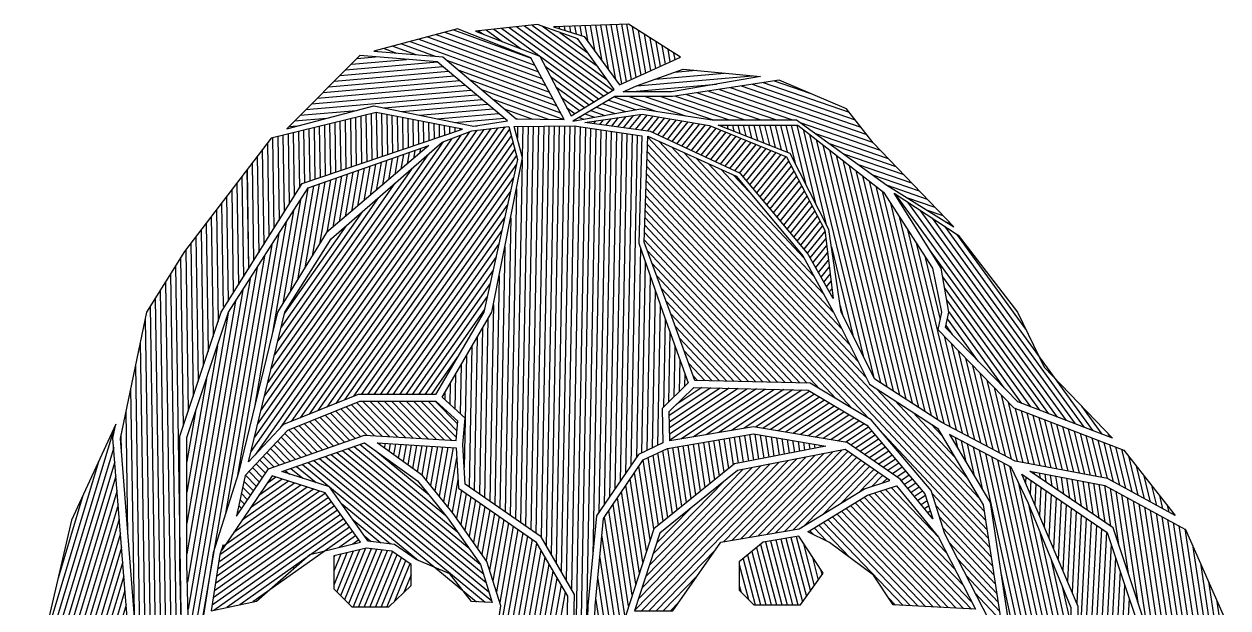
# Model space of a CAD drawing. Header units: inches. Extents: x 2353 to 7560, y 2047 to 3875.
# Drawn here: x 5144 to 5669, y 2486 to 2741 of the extents above; entities that cross this region are included whole.
import ezdxf

# ---------------------------------------------------------------- set-up
doc = ezdxf.new("R2010")
doc.units = ezdxf.units.IN
doc.header["$MEASUREMENT"] = 0
for name, color, linetype in [('Layer1', 2, 'Continuous'), ('Layer2', 3, 'Continuous'), ('Layer3', 4, 'Continuous'), ('Layer4', 5, 'Continuous')]:
    doc.layers.add(name, color=color, linetype=linetype)

msp = doc.modelspace()

# ---------------------------------------------------------------- hatches: boundary and pattern name
at = {"layer": 'Layer1'}
h = msp.add_hatch(dxfattribs=at)
h.set_pattern_fill('ANSI31', color=256, scale=18, angle=235)
h.paths.add_polyline_path([(5407.39, 2740.86), (5374.67, 2739.73), (5388.02, 2735.39), (5403.42, 2714.36), (5430.06, 2726.41)])
at = {"layer": 'Layer2'}
h = msp.add_hatch(dxfattribs=at)
h.set_pattern_fill('ANSI31', color=256, scale=18, angle=99)
h.paths.add_polyline_path([(5385.32, 2734.44), (5367.72, 2740.7), (5340.61, 2737.81), (5368.69, 2726.85), (5382.3, 2700.84), (5401.1, 2712.4)])
h = msp.add_hatch(dxfattribs=at)
h.set_pattern_fill('ANSI31', color=256, scale=18, angle=140)
h.paths.add_polyline_path([(5464.97, 2717.99), (5431.19, 2721.26), (5410.87, 2713.88), (5405.1, 2711.37), (5426.18, 2711.37)])
at = {"layer": 'Layer3'}
h = msp.add_hatch(dxfattribs=at)
h.set_pattern_fill('ANSI31', color=256, scale=18, angle=115)
h.paths.add_polyline_path([(5364.83, 2726.13), (5332.77, 2738.77), (5296.26, 2729.02), (5326.39, 2726.61), (5358.32, 2699.51), (5379.29, 2699.27)])
h = msp.add_hatch(dxfattribs=at)
h.set_pattern_fill('ANSI31', color=256, scale=18, angle=116)
h.paths.add_polyline_path([(5426.56, 2709.28), (5401.35, 2709.28), (5383.13, 2698.57), (5412.59, 2703.85), (5443.85, 2699.05), (5480.63, 2699.05), (5520.07, 2670.63), (5549.34, 2652.37), (5514.1, 2689.09), (5502.56, 2703.89), (5473.12, 2716.39)])
at = {"layer": 'Layer4'}
h = msp.add_hatch(dxfattribs=at)
h.set_pattern_fill('ANSI31', color=256, scale=18, angle=140)
h.paths.add_polyline_path([(5323.97, 2724.39), (5290.21, 2727.09), (5258.33, 2695.23), (5296.21, 2705.22), (5339.73, 2696.29), (5354.55, 2698.64)])
h = msp.add_hatch(dxfattribs=at)
h.set_pattern_fill('ANSI31', color=256, scale=18, angle=6)
h.paths.add_polyline_path([(5442.73, 2696.62), (5413.36, 2701.56), (5388.36, 2697.97), (5416.91, 2694.05), (5456.21, 2675.73), (5485.51, 2640.9), (5496.73, 2621.18), (5492.97, 2650.93), (5476.32, 2683.03)])

# ---------------------------------------------------------------- linework, layer by layer
at = {"layer": 'Layer1'}
for p, q in [((5288.29, 2700.07), (5288.62, 2679.29)), ((5290.56, 2700.62), (5290.88, 2680.06)), ((5292.82, 2701.17), (5293.14, 2680.82)), ((5295.09, 2701.72), (5295.4, 2681.59)), ((5297.35, 2702.25), (5297.66, 2682.36)), ((5299.63, 2701.81), (5299.92, 2683.12)), ((5301.91, 2701.38), (5302.18, 2683.89)), ((5304.19, 2700.94), (5304.44, 2684.66)), ((5306.47, 2700.5), (5306.7, 2685.43)), ((5308.75, 2700.06), (5308.96, 2686.19)), ((5341.21, 2694.53), (5242.63, 2554.43)), ((5344.25, 2694.91), (5244.42, 2553.02)), ((5347.3, 2695.29), (5255.47, 2564.77)), ((5350.34, 2695.66), (5260.23, 2567.59)), ((5353.38, 2696.04), (5264.11, 2569.15)), ((5265.65, 2694.58), (5266.01, 2671.62)), ((5267.92, 2695.13), (5268.27, 2672.39)), ((5355.46, 2695.04), (5267.99, 2570.72)), ((5270.18, 2695.67), (5270.53, 2673.15)), ((5272.45, 2696.22), (5272.79, 2673.92)), ((5274.71, 2696.77), (5275.05, 2674.69)), ((5276.97, 2697.32), (5277.31, 2675.45)), ((5279.24, 2697.87), (5279.57, 2676.22)), ((5281.5, 2698.42), (5281.83, 2676.99)), ((5283.77, 2698.97), (5284.09, 2677.75)), ((5286.03, 2699.52), (5286.35, 2678.52)), ((5311.03, 2699.63), (5311.22, 2686.96)), ((5313.31, 2699.19), (5313.48, 2687.73)), ((5315.58, 2698.75), (5315.74, 2688.49)), ((5317.86, 2698.31), (5318, 2689.26)), ((5320.14, 2697.88), (5320.26, 2690.03)), ((5322.42, 2697.44), (5322.53, 2690.8)), ((5324.7, 2697), (5324.79, 2691.56)), ((5326.98, 2696.56), (5327.05, 2692.33)), ((5329.26, 2696.13), (5329.31, 2693.1)), ((5331.54, 2695.69), (5331.57, 2693.86)), ((5333.82, 2695.25), (5333.83, 2694.63)), ((5448.03, 2696.79), (5448.19, 2696.13)), ((5450.37, 2696.79), (5450.78, 2695.11)), ((5452.71, 2696.79), (5453.36, 2694.09)), ((5455.04, 2696.79), (5455.94, 2693.08)), ((5457.38, 2696.79), (5458.53, 2692.06)), ((5459.72, 2696.79), (5461.11, 2691.04)), ((5462.06, 2696.79), (5463.69, 2690.02)), ((5464.39, 2696.79), (5466.28, 2689)), ((5466.73, 2696.79), (5468.86, 2687.99)), ((5469.07, 2696.79), (5471.44, 2686.97)), ((5471.41, 2696.79), (5474.03, 2685.95)), ((5473.75, 2696.79), (5476.61, 2684.93)), ((5476.08, 2696.79), (5480.14, 2680.01)), ((5478.42, 2696.79), (5484.59, 2671.28)), ((5480.76, 2696.79), (5489.03, 2662.55)), ((5483.54, 2694.97), (5493.48, 2653.82)), ((5337.97, 2693.87), (5244.26, 2560.69)), ((5334.16, 2692.4), (5245.56, 2566.49)), ((5330.35, 2690.94), (5247.03, 2572.52)), ((5326.54, 2689.47), (5248.49, 2578.55)), ((5252.07, 2691.28), (5252.68, 2651.72)), ((5254.33, 2691.83), (5254.9, 2655.24)), ((5256.6, 2692.38), (5257.12, 2658.76)), ((5258.86, 2692.93), (5259.33, 2662.28)), ((5261.13, 2693.48), (5261.55, 2665.8)), ((5263.39, 2694.03), (5263.77, 2669.32)), ((5356.22, 2692.18), (5271.87, 2572.29)), ((5356.99, 2689.31), (5275.75, 2573.85)), ((5486.42, 2692.72), (5509.74, 2596.18)), ((5489.3, 2690.47), (5514.26, 2587.16)), ((5247.6, 2686.08), (5248.24, 2644.68)), ((5249.83, 2689), (5250.46, 2648.2)), ((5357.75, 2686.45), (5279.63, 2575.42)), ((5492.18, 2688.21), (5517.26, 2584.43)), ((5495.06, 2685.96), (5520.03, 2582.64)), ((5243.15, 2680.25), (5243.81, 2637.65)), ((5245.38, 2683.16), (5246.03, 2641.16)), ((5319.8, 2683.85), (5249.96, 2584.58)), ((5358.51, 2683.59), (5283.51, 2576.98)), ((5358.56, 2679.7), (5287.39, 2578.55)), ((5497.95, 2683.71), (5522.8, 2580.85)), ((5500.83, 2681.45), (5525.57, 2579.06)), ((5503.71, 2679.2), (5528.34, 2577.27)), ((5238.7, 2674.41), (5239.37, 2630.61)), ((5240.92, 2677.33), (5241.59, 2634.13)), ((5240.93, 2677.33), (5241.59, 2634.13)), ((5312.65, 2677.64), (5251.42, 2590.61)), ((5357.27, 2673.93), (5290.73, 2579.34)), ((5506.59, 2676.95), (5531.11, 2575.48)), ((5509.47, 2674.69), (5533.88, 2573.69)), ((5234.24, 2668.58), (5234.94, 2623.57)), ((5236.47, 2671.5), (5237.16, 2627.09)), ((5305.5, 2671.42), (5252.89, 2596.64)), ((5512.36, 2672.44), (5536.65, 2571.9)), ((5515.24, 2670.19), (5539.42, 2570.11)), ((5232.02, 2665.66), (5232.72, 2620.06)), ((5298.35, 2665.21), (5254.35, 2602.67)), ((5355.99, 2668.16), (5293.51, 2579.34)), ((5518.12, 2667.93), (5542.19, 2568.33)), ((5227.56, 2659.83), (5228.32, 2611.16)), ((5227.56, 2659.83), (5228.32, 2611.16)), ((5227.56, 2659.82), (5228.31, 2611.15)), ((5229.79, 2662.74), (5230.48, 2617.67)), ((5291.2, 2659), (5255.82, 2608.7)), ((5354.71, 2662.39), (5296.28, 2579.34)), ((5521.71, 2662.76), (5544.93, 2566.65)), ((5223.11, 2653.99), (5223.97, 2598.11)), ((5225.34, 2656.91), (5226.14, 2604.64)), ((5284.05, 2652.79), (5257.28, 2614.73)), ((5353.43, 2656.62), (5299.06, 2579.34)), ((5525.44, 2656.98), (5547.61, 2565.23)), ((5218.65, 2648.15), (5219.63, 2585.07)), ((5220.88, 2651.07), (5221.8, 2591.59)), ((5352.15, 2650.85), (5301.84, 2579.34)), ((5529.18, 2651.2), (5550.29, 2563.82)), ((5214.2, 2642.32), (5215.29, 2572.03)), ((5216.43, 2645.24), (5217.46, 2578.55)), ((5216.43, 2645.24), (5217.46, 2578.56)), ((5350.87, 2645.07), (5304.62, 2579.34)), ((5495.92, 2643.71), (5505.23, 2605.2)), ((5532.91, 2645.41), (5552.97, 2562.41)), ((5211.98, 2638.92), (5213.12, 2565.51)), ((5349.58, 2639.3), (5307.4, 2579.34)), ((5536.65, 2639.63), (5543.32, 2612)), ((5207.55, 2631.84), (5211.14, 2399.11)), ((5209.76, 2635.38), (5213.1, 2419.63)), ((5348.3, 2633.53), (5310.18, 2579.34)), ((5205.33, 2628.31), (5209.15, 2380.86)), ((5347.02, 2627.76), (5312.95, 2579.34)), ((5200.89, 2621.23), (5204.74, 2372.18)), ((5203.11, 2624.77), (5206.94, 2376.52)), ((5203.11, 2624.77), (5206.94, 2376.52)), ((5345.74, 2621.99), (5315.73, 2579.34)), ((5198.67, 2617.69), (5202.53, 2367.84)), ((5344.46, 2616.22), (5318.51, 2579.34)), ((5499.8, 2618), (5500.71, 2614.23)), ((5196.49, 2612.21), (5200.33, 2363.5)), ((5194.37, 2602.13), (5198.12, 2359.16)), ((5545.05, 2604.87), (5555.65, 2560.99)), ((5548.16, 2601.65), (5558.33, 2559.58)), ((5332.67, 2595.52), (5321.29, 2579.34)), ((5551.28, 2598.43), (5561.01, 2558.16)), ((5554.39, 2595.22), (5563.69, 2556.75)), ((5192.25, 2592.05), (5195.92, 2354.82)), ((5557.51, 2592), (5566.37, 2555.34)), ((5560.62, 2588.78), (5569.05, 2553.92)), ((5563.74, 2585.56), (5571.72, 2552.51)), ((5190.14, 2581.98), (5193.71, 2350.48)), ((5190.14, 2581.98), (5193.71, 2350.48)), ((5443.35, 2582.2), (5425.15, 2570.14)), ((5447.32, 2582.11), (5425.2, 2567.45)), ((5451.29, 2582.01), (5425.25, 2564.76)), ((5455.26, 2581.92), (5425.31, 2562.07)), ((5459.23, 2581.82), (5425.36, 2559.38)), ((5439.38, 2582.3), (5427.99, 2574.75)), ((5463.2, 2581.73), (5430.23, 2559.88)), ((5467.17, 2581.63), (5435.75, 2560.82)), ((5471.14, 2581.54), (5441.28, 2561.75)), ((5475.1, 2581.44), (5446.8, 2562.69)), ((5479.07, 2581.34), (5452.33, 2563.62)), ((5483.04, 2581.25), (5457.85, 2564.55)), ((5486.44, 2580.78), (5462.79, 2565.1)), ((5488.6, 2579.48), (5466.08, 2564.55)), ((5566.85, 2582.34), (5574.4, 2551.09)), ((5569.97, 2579.12), (5577, 2550.03)), ((5490.76, 2578.19), (5469.36, 2564)), ((5492.92, 2576.89), (5472.64, 2563.45)), ((5495.08, 2575.6), (5475.92, 2562.9)), ((5497.24, 2574.3), (5479.21, 2562.35)), ((5573.08, 2575.91), (5579.45, 2549.57)), ((5188.02, 2571.9), (5188.85, 2518.18)), ((5499.36, 2573.03), (5482.44, 2561.81)), ((5501.56, 2571.71), (5485.77, 2561.25)), ((5503.72, 2570.42), (5489.05, 2560.7)), ((5505.88, 2569.12), (5492.33, 2560.15)), ((5576.07, 2573.23), (5581.9, 2549.1)), ((5578.64, 2572.24), (5584.35, 2548.64)), ((5581.22, 2571.26), (5586.8, 2548.18)), ((5583.8, 2570.27), (5589.25, 2547.71)), ((5586.37, 2569.28), (5591.7, 2547.25)), ((5508.04, 2567.83), (5495.62, 2559.6)), ((5510.2, 2566.53), (5498.9, 2559.05)), ((5512.03, 2565.02), (5502.18, 2558.49)), ((5513.51, 2563.27), (5504.42, 2557.26)), ((5588.95, 2568.29), (5594.15, 2546.79)), ((5591.53, 2567.31), (5596.6, 2546.32)), ((5594.1, 2566.32), (5599.04, 2545.86)), ((5596.68, 2565.33), (5601.49, 2545.4)), ((5599.25, 2564.35), (5603.94, 2544.93)), ((5601.83, 2563.36), (5606.39, 2544.47)), ((5185.9, 2561.82), (5186.02, 2554.08)), ((5298.89, 2558.07), (5298.76, 2557.36)), ((5514.99, 2561.53), (5506.44, 2555.87)), ((5516.47, 2559.78), (5508.46, 2554.48)), ((5517.95, 2558.04), (5510.48, 2553.09)), ((5604.41, 2562.37), (5608.84, 2544.01)), ((5606.98, 2561.38), (5611.29, 2543.54)), ((5609.56, 2560.4), (5613.74, 2543.08)), ((5612.13, 2559.41), (5616.19, 2542.62)), ((5614.71, 2558.42), (5618.87, 2541.2)), ((5301.17, 2557.94), (5300.81, 2555.89)), ((5303.46, 2557.8), (5302.86, 2554.43)), ((5305.74, 2557.66), (5304.91, 2552.96)), ((5308.02, 2557.53), (5306.95, 2551.49)), ((5310.31, 2557.39), (5309, 2550.03)), ((5312.59, 2557.26), (5311.05, 2548.56)), ((5314.87, 2557.12), (5313.1, 2547.1)), ((5317.16, 2556.98), (5315.15, 2545.63)), ((5319.44, 2556.85), (5317.19, 2544.16)), ((5321.72, 2556.71), (5319.11, 2541.96)), ((5324.01, 2556.58), (5321.01, 2539.62)), ((5326.29, 2556.44), (5322.9, 2537.29)), ((5328.57, 2556.3), (5324.8, 2534.96)), ((5330.86, 2556.17), (5326.69, 2532.62)), ((5519.43, 2556.3), (5512.49, 2551.7)), ((5520.91, 2554.55), (5514.51, 2550.31)), ((5522.39, 2552.81), (5516.53, 2548.92)), ((5617.29, 2557.43), (5621.56, 2539.73)), ((5619.86, 2556.45), (5624.26, 2538.27)), ((5622.44, 2555.46), (5626.95, 2536.8)), ((5332.38, 2551.75), (5328.58, 2530.29)), ((5523.87, 2551.06), (5518.54, 2547.53)), ((5525.36, 2549.32), (5520.56, 2546.14)), ((5526.84, 2547.57), (5522.58, 2544.75)), ((5625.48, 2552.55), (5629.64, 2535.33)), ((5628.86, 2548.22), (5632.33, 2533.86)), ((5528.32, 2545.83), (5524.6, 2543.36)), ((5529.8, 2544.09), (5526.43, 2541.85)), ((5531.28, 2542.34), (5527.87, 2540.08)), ((5632.25, 2543.89), (5635.03, 2532.4)), ((5332.97, 2542.04), (5330.48, 2527.96)), ((5334.49, 2537.57), (5332.33, 2525.4)), ((5532.76, 2540.6), (5529.31, 2538.31)), ((5534.24, 2538.85), (5530.76, 2536.54)), ((5535.72, 2537.11), (5532.2, 2534.77)), ((5635.63, 2539.56), (5637.72, 2530.93)), ((5336.54, 2536.14), (5334.18, 2522.77)), ((5338.6, 2534.72), (5336.02, 2520.15)), ((5340.65, 2533.29), (5337.86, 2517.52)), ((5342.71, 2531.86), (5339.71, 2514.9)), ((5536.96, 2535.2), (5533.65, 2533.01)), ((5537.66, 2532.94), (5535.09, 2531.24)), ((5639.01, 2535.23), (5640.41, 2529.46)), ((5344.76, 2530.44), (5341.55, 2512.27)), ((5346.82, 2529.01), (5343.39, 2509.65)), ((5348.87, 2527.58), (5345.24, 2507.02)), ((5538.36, 2530.68), (5536.53, 2529.47)), ((5539.07, 2528.42), (5537.98, 2527.7)), ((5642.4, 2530.91), (5643.1, 2527.99)), ((5645.78, 2526.58), (5645.79, 2526.53)), ((5350.93, 2526.16), (5346.78, 2502.7)), ((5352.98, 2524.73), (5348.25, 2497.98)), ((5355.04, 2523.31), (5349.72, 2493.26)), ((5357.09, 2521.88), (5351.19, 2488.54)), ((5359.15, 2520.45), (5339.5, 2409.43)), ((5361.21, 2519.03), (5341.44, 2407.35)), ((5363.26, 2517.6), (5343.43, 2405.55)), ((5365.32, 2516.17), (5345.42, 2403.75)), ((5287.24, 2510.91), (5280.05, 2493.27)), ((5289.96, 2511.56), (5281.79, 2491.53)), ((5292.68, 2512.21), (5283.54, 2489.79)), ((5295.07, 2512.05), (5285.28, 2488.05)), ((5297.41, 2511.76), (5287.19, 2486.71)), ((5299.74, 2511.47), (5289.64, 2486.71)), ((5302.08, 2511.18), (5292.1, 2486.71)), ((5304.36, 2510.76), (5294.55, 2486.71)), ((5367.31, 2514.41), (5347.41, 2401.95)), ((5369.08, 2511.37), (5349.4, 2400.15)), ((5284.53, 2510.26), (5278.78, 2496.19)), ((5281.81, 2509.61), (5278.78, 2502.2)), ((5279.09, 2508.96), (5278.78, 2508.22)), ((5306.28, 2509.44), (5297, 2486.71)), ((5308.2, 2508.13), (5299.46, 2486.71)), ((5310.11, 2506.81), (5301.91, 2486.71)), ((5312.03, 2505.49), (5305.35, 2489.13)), ((5370.85, 2508.33), (5351.39, 2398.36)), ((5312.52, 2500.68), (5309.39, 2493.01)), ((5372.62, 2505.29), (5353.38, 2396.56)), ((5374.39, 2502.25), (5355.37, 2394.76)), ((5376.16, 2499.22), (5358.07, 2396.98)), ((5377.93, 2496.18), (5361.21, 2401.69)), ((5379.7, 2493.14), (5364.35, 2406.4))]:
    msp.add_line(p, q, dxfattribs=at)
for points in [[(5430.06, 2726.41), (5407.39, 2740.86), (5374.67, 2739.73), (5388.02, 2735.39), (5403.42, 2714.36)], [(5229.66, 2615.21), (5265.01, 2671.28), (5334.99, 2695.03), (5297.31, 2702.26), (5251.46, 2691.13), (5213.73, 2641.7), (5197.12, 2615.21), (5185.55, 2560.12), (5193.16, 2463.4), (5191.88, 2398.32), (5183.01, 2367.54), (5163.98, 2335.67), (5157.86, 2298.99), (5157.86, 2253.26), (5176.02, 2315.66), (5209.46, 2381.47), (5213.57, 2424.65), (5211.65, 2505.37), (5211.65, 2561.11)], [(5344.23, 2615.21), (5323.17, 2579.34), (5289.36, 2579.34), (5256.83, 2566.21), (5241.55, 2549.96), (5257.4, 2615.21), (5277.68, 2647.25), (5326.06, 2689.29), (5338.97, 2694.25), (5355.14, 2696.26), (5359.01, 2681.73)], [(5544, 2615.21), (5542.41, 2607.6), (5575.44, 2573.47), (5623.53, 2555.04), (5645.85, 2526.5), (5616.31, 2542.6), (5576.1, 2550.2), (5544.13, 2567.07), (5514.85, 2585.99), (5500.22, 2615.21), (5494.78, 2651.26), (5477.89, 2684.43), (5446.51, 2696.79), (5481.21, 2696.79), (5518.62, 2667.54), (5540.04, 2634.37)], [(5425.37, 2559.06), (5425.11, 2571.95), (5435.84, 2582.39), (5485.76, 2581.18), (5511.3, 2565.87), (5536.73, 2535.92), (5540.11, 2525.09), (5525.96, 2542.43), (5502.77, 2558.4), (5461.94, 2565.25)], [(5332.12, 2556.09), (5333.19, 2538.47), (5366.93, 2515.05), (5380.77, 2491.3), (5380.02, 2462.64), (5370.44, 2415.53), (5356.13, 2394.07), (5341.26, 2407.51), (5336.94, 2412.24), (5340.45, 2426.25), (5347.25, 2457.77), (5351.63, 2487.14), (5345.59, 2506.51), (5330.92, 2527.41), (5317.5, 2543.95), (5297.66, 2558.15)], [(5293.04, 2512.3), (5278.78, 2508.89), (5278.78, 2494.54), (5286.62, 2486.71), (5302.83, 2486.71), (5312.52, 2496.01), (5312.52, 2505.15), (5304.14, 2510.92)]]:
    msp.add_lwpolyline(points, close=True, dxfattribs=at)
at = {"layer": 'Layer2'}
for p, q in [((5415.85, 2691.6), (5507.46, 2593.86)), ((5420.67, 2689.79), (5503.89, 2600.99)), ((5311.67, 2684.86), (5310.81, 2679.82)), ((5314.12, 2685.72), (5313.51, 2682.12)), ((5316.58, 2686.58), (5316.21, 2684.42)), ((5319.03, 2687.44), (5318.91, 2686.71)), ((5415.62, 2685.2), (5562.58, 2528.4)), ((5415.74, 2688.4), (5511.03, 2586.72)), ((5426.08, 2687.33), (5500.32, 2608.12)), ((5431.5, 2684.87), (5496.74, 2615.26)), ((5294.5, 2678.83), (5291.9, 2663.75)), ((5296.95, 2679.69), (5294.6, 2666.04)), ((5299.4, 2680.55), (5297.3, 2668.34)), ((5301.86, 2681.41), (5300.01, 2670.64)), ((5304.31, 2682.28), (5302.71, 2672.93)), ((5306.76, 2683.14), (5305.41, 2675.23)), ((5309.22, 2684), (5308.11, 2677.53)), ((5415.39, 2678.8), (5563.79, 2520.46)), ((5415.51, 2682), (5563.19, 2524.43)), ((5436.92, 2682.42), (5492.45, 2623.17)), ((5442.34, 2679.96), (5488.15, 2631.08)), ((5279.77, 2673.66), (5275.7, 2649.97)), ((5282.23, 2674.52), (5278.4, 2652.26)), ((5284.68, 2675.38), (5281.1, 2654.56)), ((5287.14, 2676.24), (5283.8, 2656.86)), ((5289.59, 2677.11), (5286.5, 2659.15)), ((5292.04, 2677.97), (5289.2, 2661.45)), ((5415.28, 2675.6), (5564.39, 2516.5)), ((5447.76, 2677.5), (5483.85, 2638.98)), ((5453.17, 2675.04), (5459.78, 2667.99)), ((5267.48, 2669.19), (5259.74, 2624.13)), ((5269.96, 2670.21), (5262.93, 2629.31)), ((5272.41, 2671.08), (5266.13, 2634.48)), ((5274.87, 2671.94), (5269.32, 2639.65)), ((5277.32, 2672.8), (5272.51, 2644.83)), ((5415.05, 2669.2), (5504.96, 2573.26)), ((5415.17, 2672.4), (5512.07, 2569)), ((5264.33, 2664.27), (5256.54, 2618.96)), ((5414.94, 2666), (5497.85, 2577.53)), ((5261.18, 2659.35), (5252.06, 2606.28)), ((5414.71, 2659.6), (5485.3, 2584.28)), ((5414.82, 2662.8), (5490.74, 2581.79)), ((5258.02, 2654.43), (5244.17, 2573.82)), ((5414.48, 2653.19), (5478.93, 2584.43)), ((5414.59, 2656.4), (5482.11, 2584.35)), ((5254.87, 2649.51), (5236.62, 2543.26)), ((5414.36, 2649.99), (5475.74, 2584.51)), ((5251.72, 2644.58), (5231.6, 2527.46)), ((5414.25, 2646.79), (5472.55, 2584.58)), ((5415.61, 2642.02), (5469.37, 2584.66)), ((5248.57, 2639.66), (5216.04, 2450.36)), ((5245.42, 2634.74), (5215.76, 2462.14)), ((5417.66, 2636.51), (5466.18, 2584.74)), ((5242.27, 2629.82), (5215.48, 2473.92)), ((5419.7, 2631), (5463, 2584.81)), ((5239.12, 2624.9), (5215.2, 2485.71)), ((5421.75, 2625.5), (5459.81, 2584.89)), ((5235.97, 2619.98), (5214.92, 2497.49)), ((5423.8, 2619.99), (5456.62, 2584.97)), ((5232.77, 2614.78), (5214.73, 2509.81)), ((5425.83, 2614.5), (5453.44, 2585.04)), ((5427.78, 2609.09), (5450.25, 2585.12)), ((5228, 2600.47), (5214.73, 2523.23)), ((5429.74, 2603.69), (5447.06, 2585.2)), ((5431.69, 2598.28), (5443.88, 2585.27)), ((5433.64, 2592.88), (5440.69, 2585.35)), ((5223.24, 2586.17), (5214.73, 2536.65)), ((5435.59, 2587.47), (5437.51, 2585.43)), ((5515.64, 2581.8), (5560.55, 2533.89)), ((5296.54, 2561.3), (5284.19, 2573.93)), ((5299.92, 2561.1), (5286.46, 2574.85)), ((5303.29, 2560.9), (5288.74, 2575.77)), ((5306.67, 2560.7), (5291.44, 2576.26)), ((5310.04, 2560.49), (5294.62, 2576.26)), ((5313.42, 2560.29), (5297.8, 2576.26)), ((5316.79, 2560.09), (5300.98, 2576.26)), ((5320.17, 2559.89), (5304.16, 2576.26)), ((5320.17, 2559.89), (5304.16, 2576.26)), ((5323.54, 2559.69), (5307.33, 2576.26)), ((5326.92, 2559.49), (5310.51, 2576.26)), ((5330.3, 2559.29), (5313.69, 2576.26)), ((5332.28, 2560.51), (5316.87, 2576.26)), ((5332.54, 2563.49), (5320.05, 2576.26)), ((5332.54, 2563.49), (5320.05, 2576.26)), ((5332.79, 2566.48), (5323.23, 2576.26)), ((5523.53, 2576.71), (5555.1, 2543.02)), ((5218.48, 2571.86), (5214.73, 2550.07)), ((5283.41, 2558.48), (5272.79, 2569.34)), ((5285.78, 2559.31), (5275.07, 2570.25)), ((5288.15, 2560.14), (5277.35, 2571.17)), ((5290.51, 2560.97), (5279.63, 2572.09)), ((5293.17, 2561.5), (5281.91, 2573.01)), ((5531.43, 2571.61), (5549.66, 2552.15)), ((5269.21, 2553.5), (5259.12, 2563.82)), ((5271.58, 2554.33), (5261.4, 2564.74)), ((5273.94, 2555.16), (5263.68, 2565.66)), ((5276.31, 2555.99), (5265.95, 2566.58)), ((5278.68, 2556.82), (5268.23, 2567.5)), ((5281.04, 2557.65), (5270.51, 2568.42)), ((5539.32, 2566.51), (5544.22, 2561.28)), ((5262.11, 2551.01), (5254.28, 2559.01)), ((5264.48, 2551.84), (5255.84, 2560.67)), ((5266.84, 2552.67), (5257.4, 2562.32)), ((5518.6, 2562.04), (5565, 2512.53)), ((5255.01, 2548.52), (5249.61, 2554.04)), ((5257.37, 2549.35), (5251.17, 2555.7)), ((5259.74, 2550.18), (5252.73, 2557.35)), ((5452.57, 2515.73), (5488.71, 2552.73)), ((5456.37, 2516.37), (5492.63, 2553.5)), ((5460.17, 2517.01), (5496.56, 2554.27)), ((5463.98, 2517.65), (5500.48, 2555.03)), ((5467.78, 2518.3), (5503.08, 2554.44)), ((5471.58, 2518.94), (5504.98, 2553.13)), ((5248.97, 2544.94), (5244.94, 2549.07)), ((5250.28, 2546.86), (5246.5, 2550.73)), ((5252.64, 2547.69), (5248.05, 2552.38)), ((5410.14, 2485.3), (5473.01, 2549.67)), ((5411.72, 2490.16), (5469.08, 2548.9)), ((5413.04, 2485.01), (5476.93, 2550.44)), ((5413.29, 2495.03), (5465.16, 2548.14)), ((5416.21, 2485.01), (5480.86, 2551.2)), ((5448.76, 2515.08), (5484.78, 2551.97)), ((5475.39, 2519.58), (5506.88, 2551.83)), ((5479.19, 2520.22), (5508.78, 2550.52)), ((5484.22, 2522.13), (5510.67, 2549.21)), ((5492.12, 2526.96), (5512.57, 2547.9)), ((5245.07, 2539.18), (5240.26, 2544.1)), ((5246.37, 2541.1), (5241.82, 2545.75)), ((5247.67, 2543.02), (5243.38, 2547.41)), ((5414.87, 2499.89), (5461.24, 2547.37)), ((5416.44, 2504.76), (5457.31, 2546.6)), ((5500.02, 2531.8), (5514.47, 2546.59)), ((5507.92, 2536.63), (5516.37, 2545.29)), ((5513.6, 2539.2), (5518.27, 2543.98)), ((5518.27, 2540.73), (5520.17, 2542.67)), ((5580.73, 2543.36), (5580.6, 2540.87)), ((5242.46, 2535.35), (5239.01, 2538.88)), ((5243.77, 2537.27), (5239.58, 2541.54)), ((5418.02, 2509.62), (5449.12, 2541.47)), ((5582.93, 2541.86), (5582.63, 2536.1)), ((5585.13, 2540.36), (5584.66, 2531.32)), ((5587.33, 2538.86), (5586.69, 2526.55)), ((5589.52, 2537.36), (5588.73, 2521.78)), ((5239.86, 2531.51), (5237.87, 2533.55)), ((5241.16, 2533.43), (5238.44, 2536.21)), ((5539.96, 2535.92), (5565.6, 2508.57)), ((5591.72, 2535.86), (5590.76, 2517)), ((5593.92, 2534.36), (5592.79, 2512.23)), ((5596.12, 2532.86), (5594.82, 2507.45)), ((5237.26, 2527.67), (5236.73, 2528.22)), ((5238.56, 2529.59), (5237.3, 2530.88)), ((5419.59, 2514.49), (5434.36, 2529.61)), ((5541.51, 2530.95), (5566.2, 2504.6)), ((5598.32, 2531.36), (5596.85, 2502.68)), ((5600.52, 2529.86), (5598.88, 2497.91)), ((5602.71, 2528.36), (5600.91, 2493.13)), ((5604.91, 2526.86), (5602.94, 2488.36)), ((5543.06, 2525.97), (5566.8, 2500.63)), ((5609.31, 2523.87), (5593.29, 2211.42)), ((5611.51, 2522.37), (5595.42, 2208.68)), ((5607.11, 2525.37), (5603.56, 2456.16)), ((5544.61, 2520.99), (5567.41, 2496.67)), ((5613.71, 2520.87), (5597.56, 2206.06)), ((5615.9, 2519.37), (5599.7, 2203.43)), ((5419.39, 2485.01), (5445.24, 2511.48)), ((5547.28, 2514.82), (5568.01, 2492.7)), ((5617.91, 2514.06), (5605.25, 2267.23)), ((5551.03, 2507.5), (5568.61, 2488.73)), ((5619.88, 2508.14), (5608.13, 2278.99)), ((5621.85, 2502.23), (5611.01, 2290.75)), ((5422.57, 2485.01), (5437.21, 2500.01)), ((5554.78, 2500.17), (5569.22, 2484.77)), ((5623.82, 2496.32), (5618.48, 2392.07)), ((5558.53, 2492.85), (5569.82, 2480.8)), ((5625.8, 2490.41), (5621.26, 2401.95)), ((5425.74, 2485.01), (5429.19, 2488.54))]:
    msp.add_line(p, q, dxfattribs=at)
for points in [[(5401.1, 2712.4), (5385.32, 2734.44), (5367.72, 2740.7), (5340.61, 2737.81), (5368.69, 2726.85), (5382.3, 2700.84)], [(5431.19, 2721.26), (5464.97, 2717.99), (5426.18, 2711.37), (5405.1, 2711.37), (5410.87, 2713.88)], [(5496.77, 2615.21), (5512.47, 2583.85), (5542.22, 2564.64), (5562.16, 2531.19), (5572.86, 2460.8), (5567.59, 2475.15), (5545.37, 2518.54), (5539.49, 2537.44), (5513.32, 2568.25), (5486.65, 2584.24), (5436.32, 2585.46), (5425.58, 2615.21), (5414.21, 2645.78), (5415.86, 2691.97), (5454.3, 2674.53), (5483.43, 2639.77)], [(5232.91, 2615.21), (5267.61, 2669.39), (5320.28, 2687.88), (5275.67, 2649.94), (5254.23, 2615.21), (5237.19, 2545.07), (5226.12, 2510.23), (5221.92, 2483.07), (5221.92, 2443.2), (5216.5, 2431.32), (5214.73, 2505.41), (5214.73, 2560.61)], [(5332.17, 2559.17), (5332.9, 2567.66), (5323.46, 2576.26), (5289.96, 2576.26), (5258.61, 2563.61), (5240.09, 2543.91), (5236.31, 2526.28), (5250.28, 2546.86), (5292.2, 2561.56)], [(5410.05, 2485.01), (5426.72, 2485.01), (5447.63, 2514.89), (5481.85, 2520.67), (5510.4, 2538.15), (5521.47, 2541.78), (5501.84, 2555.3), (5454.93, 2546.14), (5421.02, 2518.89)], [(5579.06, 2544.49), (5616.2, 2519.16), (5636.84, 2457.3), (5615.96, 2383.12), (5615.96, 2310.99), (5604.25, 2263.14), (5612.48, 2207.31), (5631.74, 2164.12), (5593.3, 2211.28), (5582.9, 2294.5), (5586.81, 2321.29), (5597.36, 2376.57), (5603.56, 2432.33), (5603.56, 2486.89)]]:
    msp.add_lwpolyline(points, close=True, dxfattribs=at)
at = {"layer": 'Layer3'}
for p, q in [((5182.93, 2564.66), (5143.66, 2434.27)), ((5440.89, 2538.81), (5437.95, 2558.06)), ((5442.94, 2540.45), (5440.19, 2558.44)), ((5444.98, 2542.1), (5442.43, 2558.82)), ((5447.03, 2543.74), (5444.67, 2559.2)), ((5449.08, 2545.39), (5446.91, 2559.58)), ((5451.13, 2547.03), (5449.15, 2559.96)), ((5453.17, 2548.68), (5451.39, 2560.34)), ((5455.37, 2549.36), (5453.63, 2560.72)), ((5457.6, 2549.8), (5455.87, 2561.1)), ((5459.83, 2550.23), (5458.11, 2561.47)), ((5462.06, 2550.67), (5460.36, 2561.85)), ((5464.3, 2551.11), (5462.63, 2562.01)), ((5466.53, 2551.54), (5464.99, 2561.61)), ((5468.76, 2551.98), (5467.35, 2561.22)), ((5470.99, 2552.41), (5469.71, 2560.82)), ((5473.22, 2552.85), (5472.07, 2560.42)), ((5475.46, 2553.29), (5474.43, 2560.03)), ((5477.69, 2553.72), (5476.78, 2559.63)), ((5479.92, 2554.16), (5479.14, 2559.24)), ((5482.15, 2554.59), (5481.5, 2558.84)), ((5484.38, 2555.03), (5483.86, 2558.45)), ((5486.62, 2555.46), (5486.22, 2558.05)), ((5549.93, 2560.53), (5550.9, 2556.09)), ((5552.56, 2559.14), (5554.57, 2549.94)), ((5182.76, 2556.23), (5143.66, 2426.39)), ((5277.62, 2553.18), (5345.25, 2497.25)), ((5280.12, 2554.06), (5344.01, 2501.22)), ((5282.63, 2554.94), (5342.72, 2505.23)), ((5285.13, 2555.81), (5337.79, 2512.26)), ((5287.63, 2556.69), (5332.86, 2519.29)), ((5290.14, 2557.57), (5327.66, 2526.54)), ((5297.12, 2554.75), (5320.38, 2535.51)), ((5422.46, 2524), (5418.07, 2552.8)), ((5424.51, 2525.64), (5420.21, 2553.81)), ((5426.56, 2527.29), (5422.35, 2554.82)), ((5428.6, 2528.93), (5424.5, 2555.79)), ((5430.65, 2530.58), (5426.75, 2556.17)), ((5432.7, 2532.23), (5428.99, 2556.55)), ((5434.75, 2533.87), (5431.23, 2556.92)), ((5436.79, 2535.52), (5433.47, 2557.3)), ((5438.84, 2537.16), (5435.71, 2557.68)), ((5488.85, 2555.9), (5488.58, 2557.65)), ((5491.08, 2556.34), (5490.94, 2557.26)), ((5555.19, 2557.75), (5558.24, 2543.79)), ((5557.82, 2556.36), (5561.9, 2537.63)), ((5560.45, 2554.98), (5595.99, 2392.08)), ((5563.07, 2553.59), (5596.77, 2399.14)), ((5183.25, 2549.98), (5143.66, 2418.51)), ((5176.12, 2549.93), (5150.42, 2464.58)), ((5262.59, 2547.91), (5271.05, 2540.92)), ((5265.1, 2548.79), (5315.72, 2506.93)), ((5267.6, 2549.67), (5341.04, 2488.93)), ((5270.1, 2550.55), (5344.79, 2488.78)), ((5272.61, 2551.43), (5347.73, 2489.3)), ((5275.11, 2552.3), (5346.49, 2493.27)), ((5416.81, 2515.88), (5411.9, 2548)), ((5418.37, 2520.71), (5413.78, 2550.77)), ((5420.41, 2522.35), (5415.92, 2551.78)), ((5565.7, 2552.2), (5597.56, 2406.2)), ((5568.33, 2550.82), (5598.34, 2413.26)), ((5570.96, 2549.43), (5599.13, 2420.32)), ((5573.59, 2548.04), (5599.91, 2427.38)), ((5183.75, 2543.73), (5143.66, 2410.63)), ((5257.58, 2546.16), (5259.49, 2544.59)), ((5260.09, 2547.04), (5265.27, 2542.75)), ((5413.68, 2506.23), (5408.15, 2542.48)), ((5413.68, 2506.23), (5408.15, 2542.48)), ((5415.24, 2511.06), (5410.02, 2545.24)), ((5184.24, 2537.49), (5143.66, 2402.75)), ((5412.12, 2501.41), (5406.27, 2539.71)), ((5517.15, 2537.12), (5549.88, 2502.98)), ((5519.55, 2537.91), (5546.27, 2510.03)), ((5521.94, 2538.69), (5542.66, 2517.08)), ((5524.34, 2539.48), (5524.67, 2539.14)), ((5577.39, 2541.28), (5600.48, 2435.44)), ((5169.31, 2535.2), (5158.49, 2499.26)), ((5282.16, 2531.73), (5303.47, 2514.11)), ((5409, 2491.76), (5402.52, 2534.18)), ((5410.56, 2496.58), (5404.39, 2536.95)), ((5506.3, 2532.03), (5550.36, 2486.07)), ((5508.28, 2533.24), (5553.67, 2485.89)), ((5510.27, 2534.46), (5556.99, 2485.72)), ((5512.36, 2535.55), (5557.09, 2488.89)), ((5514.76, 2536.34), (5553.48, 2495.94)), ((5581.73, 2532.04), (5600.48, 2446.1)), ((5184.73, 2531.24), (5143.66, 2394.86)), ((5416.73, 2410.99), (5398.76, 2528.66)), ((5407.43, 2486.93), (5400.64, 2531.42)), ((5498.36, 2527.17), (5537.1, 2486.76)), ((5500.35, 2528.38), (5540.42, 2486.59)), ((5502.33, 2529.6), (5543.73, 2486.41)), ((5504.32, 2530.81), (5547.04, 2486.24)), ((5185.22, 2524.99), (5143.66, 2386.98)), ((5287.23, 2524.59), (5299.28, 2514.63)), ((5414.46, 2410.8), (5396.89, 2525.89)), ((5490.43, 2522.31), (5504.05, 2508.11)), ((5492.41, 2523.53), (5527.16, 2487.28)), ((5494.4, 2524.74), (5530.47, 2487.11)), ((5496.38, 2525.96), (5533.79, 2486.93)), ((5185.71, 2518.74), (5143.66, 2379.1)), ((5292.3, 2517.45), (5295.08, 2515.15)), ((5412.19, 2410.61), (5395.78, 2518.1)), ((5486.46, 2519.88), (5488.11, 2518.17)), ((5488.45, 2521.1), (5493.96, 2515.35)), ((5586.7, 2519.9), (5600.48, 2456.76)), ((5186.21, 2512.5), (5143.66, 2371.22)), ((5186.7, 2506.25), (5145.73, 2370.22)), ((5409.92, 2410.42), (5394.89, 2508.89)), ((5591.68, 2507.76), (5600.48, 2467.42)), ((5569.79, 2501.49), (5595.2, 2385.02)), ((5187.19, 2500), (5153.7, 2388.8)), ((5407.65, 2410.23), (5393.99, 2499.68)), ((5596.65, 2495.61), (5600.48, 2478.07)), ((5187.68, 2493.75), (5161.67, 2407.37)), ((5187.68, 2493.75), (5161.67, 2407.37)), ((5405.38, 2410.04), (5393.1, 2490.46)), ((5520.79, 2490.64), (5523.84, 2487.45)), ((5570.9, 2494.19), (5571.79, 2493.26)), ((5188.17, 2487.51), (5168.48, 2422.11))]:
    msp.add_line(p, q, dxfattribs=at)
for points in [[(5379.29, 2699.27), (5364.83, 2726.13), (5332.77, 2738.77), (5296.26, 2729.02), (5326.39, 2726.61), (5358.32, 2699.51)], [(5412.59, 2703.85), (5443.85, 2699.05), (5480.63, 2699.05), (5520.07, 2670.63), (5549.34, 2652.37), (5514.1, 2689.09), (5502.56, 2703.89), (5473.12, 2716.39), (5426.56, 2709.28), (5401.35, 2709.28), (5383.13, 2698.57)], [(5183.7, 2566.34), (5164.36, 2524.49), (5143.66, 2435.55), (5143.66, 2365.39), (5165.66, 2416.67), (5190.05, 2463.67), (5182.44, 2560.32)], [(5347.93, 2488.65), (5338.84, 2489.02), (5329.4, 2501.14), (5314.8, 2507.31), (5305.26, 2513.88), (5293.82, 2515.31), (5276.97, 2539.04), (5256.13, 2545.65), (5292.18, 2558.28), (5315.37, 2541.68), (5328.46, 2525.55), (5342.79, 2505.14)], [(5493.55, 2556.82), (5453.59, 2549.02), (5418.37, 2520.71), (5406.34, 2483.56), (5415.74, 2436.23), (5428.72, 2415.7), (5435.68, 2404.1), (5420.7, 2411.31), (5399.69, 2409.57), (5391.54, 2443.46), (5392.78, 2487.11), (5396.47, 2525.28), (5413.78, 2550.77), (5424.33, 2555.76), (5461.95, 2562.12)], [(5547.49, 2561.82), (5565.11, 2532.25), (5578.23, 2445.98), (5572.61, 2387.04), (5585.19, 2329.24), (5594.31, 2377.03), (5600.48, 2432.5), (5600.48, 2486.27), (5581.7, 2532.12), (5574.41, 2547.61)], [(5485.62, 2519.37), (5511.7, 2535.33), (5524.38, 2539.49), (5542.65, 2517.11), (5558.76, 2485.62), (5522.86, 2487.51), (5514.32, 2500.44), (5495.06, 2514.82)]]:
    msp.add_lwpolyline(points, close=True, dxfattribs=at)
at = {"layer": 'Layer4'}
for p, q in [((5359.01, 2696.23), (5358.91, 2691.07)), ((5363.56, 2696.28), (5360.27, 2523.43)), ((5361.28, 2696.25), (5361.03, 2683.07)), ((5365.83, 2696.31), (5362.51, 2521.87)), ((5368.1, 2696.33), (5364.75, 2520.31)), ((5370.38, 2696.36), (5367, 2518.76)), ((5372.65, 2696.38), (5369.24, 2517.2)), ((5374.92, 2696.41), (5371.44, 2513.43)), ((5377.2, 2696.44), (5373.64, 2509.66)), ((5379.47, 2696.46), (5375.84, 2505.88)), ((5381.74, 2696.49), (5378.04, 2502.1)), ((5384.01, 2696.47), (5380.25, 2498.32)), ((5386.28, 2696.13), (5382.45, 2494.55)), ((5388.55, 2695.8), (5383.25, 2417.19)), ((5390.81, 2695.46), (5385.5, 2416.07)), ((5393.08, 2695.12), (5387.75, 2414.96)), ((5395.35, 2694.79), (5391.81, 2509.13)), ((5397.61, 2694.45), (5394.44, 2527.77)), ((5399.88, 2694.12), (5396.78, 2531.22)), ((5402.14, 2693.78), (5399.12, 2534.66)), ((5404.41, 2693.45), (5401.46, 2538.11)), ((5406.68, 2693.11), (5403.79, 2541.55)), ((5408.94, 2692.78), (5406.13, 2544.99)), ((5411.21, 2692.44), (5408.47, 2548.44)), ((5361, 2681.59), (5358.03, 2524.98)), ((5358.49, 2668.95), (5355.78, 2526.54)), ((5594.6, 2569.43), (5523.9, 2666.74)), ((5598.49, 2567.94), (5529.26, 2663.23)), ((5602.39, 2566.44), (5534.62, 2659.72)), ((5355.98, 2656.31), (5353.54, 2528.1)), ((5606.28, 2564.95), (5539.98, 2656.21)), ((5610.17, 2563.46), (5545.34, 2652.7)), ((5580.75, 2607.82), (5550.69, 2649.19)), ((5353.47, 2643.67), (5351.3, 2529.65)), ((5412.55, 2643.32), (5410.81, 2551.88)), ((5590.71, 2570.92), (5538.97, 2642.13)), ((5414.7, 2637.11), (5413.12, 2553.87)), ((5350.95, 2631.04), (5349.05, 2531.21)), ((5416.86, 2630.9), (5415.41, 2554.95)), ((5586.82, 2572.41), (5544.47, 2630.69)), ((5419.01, 2624.69), (5417.71, 2556.03)), ((5582.92, 2573.9), (5545.35, 2625.62)), ((5348.44, 2618.4), (5346.81, 2532.77)), ((5421.17, 2618.48), (5420, 2557.12)), ((5579.03, 2575.39), (5546.22, 2620.55)), ((5346.05, 2612.22), (5344.57, 2534.32)), ((5423.32, 2612.38), (5422.59, 2573.79)), ((5560.01, 2593.84), (5546.55, 2612.37)), ((5571.27, 2582.21), (5547.1, 2615.48)), ((5343.7, 2608.22), (5342.32, 2535.88)), ((5425.48, 2606.4), (5424.9, 2576.05)), ((5548.75, 2605.47), (5545.92, 2609.37)), ((5339, 2600.22), (5337.84, 2538.99)), ((5341.35, 2604.22), (5340.08, 2537.44)), ((5427.64, 2600.42), (5427.22, 2578.3)), ((5336.65, 2596.22), (5335.73, 2547.5)), ((5334.31, 2592.22), (5333.9, 2570.92)), ((5429.8, 2594.44), (5429.54, 2580.55)), ((5331.96, 2588.22), (5331.67, 2572.95)), ((5431.96, 2588.46), (5431.85, 2582.81)), ((5327.26, 2580.22), (5327.2, 2577.02)), ((5329.61, 2584.22), (5329.43, 2574.99)), ((5614.06, 2561.97), (5605.16, 2574.22)), ((5617.96, 2560.48), (5616.7, 2562.2)), ((5256.27, 2542.37), (5246.08, 2535.18)), ((5253.55, 2543.24), (5249.7, 2540.52)), ((5584.26, 2545.52), (5584.4, 2544.58)), ((5586.62, 2545.07), (5586.96, 2542.84)), ((5588.99, 2544.63), (5589.52, 2541.09)), ((5591.35, 2544.18), (5592.09, 2539.34)), ((5593.72, 2543.73), (5594.65, 2537.59)), ((5596.09, 2543.28), (5597.21, 2535.84)), ((5598.45, 2542.84), (5599.78, 2534.1)), ((5600.82, 2542.39), (5602.34, 2532.35)), ((5272.59, 2537.2), (5228.62, 2506.18)), ((5269.87, 2538.06), (5229.1, 2509.31)), ((5267.15, 2538.92), (5230.19, 2512.86)), ((5264.43, 2539.79), (5235.22, 2519.18)), ((5261.71, 2540.65), (5238.84, 2524.52)), ((5258.99, 2541.51), (5242.46, 2529.85)), ((5603.18, 2541.94), (5604.9, 2530.6)), ((5605.55, 2541.5), (5607.46, 2528.85)), ((5607.92, 2541.05), (5610.03, 2527.11)), ((5610.28, 2540.6), (5612.59, 2525.36)), ((5612.65, 2540.15), (5615.15, 2523.61)), ((5615.01, 2539.71), (5617.72, 2521.86)), ((5617.5, 2538.44), (5621.23, 2513.84)), ((5620.01, 2537.07), (5625.44, 2501.22)), ((5277.81, 2532.54), (5227.17, 2496.82)), ((5276.49, 2534.39), (5227.65, 2499.94)), ((5275.18, 2536.25), (5228.13, 2503.06)), ((5622.51, 2535.71), (5629.65, 2488.6)), ((5625.02, 2534.34), (5633.85, 2475.98)), ((5627.52, 2532.98), (5638.06, 2463.37)), ((5281.75, 2526.98), (5225.71, 2487.45)), ((5280.44, 2528.83), (5226.2, 2490.58)), ((5279.12, 2530.69), (5226.68, 2493.7)), ((5630.03, 2531.61), (5651.46, 2390.1)), ((5632.53, 2530.25), (5653.32, 2392.98)), ((5635.04, 2528.88), (5655.18, 2395.86)), ((5637.54, 2527.51), (5657.04, 2398.74)), ((5283.07, 2525.13), (5226.4, 2485.15)), ((5284.39, 2523.28), (5232.07, 2486.37)), ((5285.7, 2521.42), (5237.74, 2487.59)), ((5539.77, 2526.16), (5539.42, 2525.93)), ((5640.05, 2526.15), (5658.9, 2401.62)), ((5642.55, 2524.78), (5660.77, 2404.5)), ((5645.06, 2523.42), (5662.63, 2407.38)), ((5647.56, 2522.05), (5664.49, 2410.26)), ((5287.02, 2519.57), (5243.41, 2488.81)), ((5288.33, 2517.72), (5281.08, 2512.6)), ((5473.8, 2516.19), (5481.26, 2487.55)), ((5476.09, 2516.58), (5483.32, 2488.82)), ((5478.27, 2516.94), (5485, 2491.13)), ((5480.56, 2517.33), (5486.75, 2493.55)), ((5650.07, 2520.69), (5666.35, 2413.14)), ((5289.65, 2515.86), (5287.05, 2514.03)), ((5461.21, 2510.81), (5467.26, 2487.55)), ((5463.17, 2512.44), (5469.65, 2487.55)), ((5465.04, 2513.99), (5471.93, 2487.55)), ((5467.15, 2515.07), (5474.31, 2487.55)), ((5469.33, 2515.44), (5476.6, 2487.55)), ((5471.62, 2515.82), (5478.98, 2487.55)), ((5483.52, 2514.73), (5488.43, 2495.86)), ((5653.42, 2513.72), (5668.22, 2416.01)), ((5457.37, 2507.63), (5462.6, 2487.55)), ((5459.33, 2509.26), (5464.98, 2487.55)), ((5487.45, 2508.77), (5490.18, 2498.28)), ((5656.92, 2505.76), (5668.91, 2426.59)), ((5260.96, 2503.85), (5261.67, 2503.7)), ((5455.72, 2505.22), (5459.7, 2489.91)), ((5491.22, 2503.07), (5491.86, 2500.59)), ((5455.72, 2496.06), (5456.48, 2493.13)), ((5660.43, 2497.81), (5668.91, 2441.76)), ((5663.93, 2489.85), (5668.91, 2456.94))]:
    msp.add_line(p, q, dxfattribs=at)
for points in [[(5296.21, 2705.22), (5339.73, 2696.29), (5354.55, 2698.64), (5323.97, 2724.39), (5290.21, 2727.09), (5258.33, 2695.23)], [(5496.73, 2621.18), (5485.51, 2640.9), (5456.21, 2675.73), (5416.91, 2694.05), (5388.36, 2697.97), (5413.36, 2701.56), (5442.73, 2696.62), (5476.32, 2683.03), (5492.97, 2650.93)], [(5422.3, 2615.21), (5433.44, 2584.35), (5422, 2573.22), (5422.3, 2558.21), (5411.7, 2553.2), (5393.48, 2526.36), (5389.7, 2487.3), (5388.45, 2443.14), (5396.23, 2410.77), (5380.6, 2418.49), (5373.87, 2416.96), (5383.09, 2462.29), (5383.87, 2492.1), (5369.25, 2517.19), (5336.17, 2540.15), (5335.12, 2557.53), (5336.09, 2568.92), (5326.01, 2578.1), (5347.8, 2615.21), (5361.18, 2682.49), (5357.55, 2696.21), (5383.7, 2696.51), (5413.16, 2692.15), (5411.87, 2645.28)], [(5577.16, 2615.21), (5588.8, 2591.27), (5618.6, 2560.23), (5577.18, 2576.1), (5545.76, 2608.57), (5547.14, 2615.21), (5543.84, 2634.37), (5523.27, 2667.15), (5551.2, 2648.86)], [(5225.32, 2484.92), (5245.09, 2489.17), (5268.35, 2509.56), (5290.38, 2514.83), (5275.06, 2536.41), (5251.9, 2543.76), (5229.99, 2511.47), (5230.47, 2513.75), (5229.13, 2509.53)], [(5582.55, 2545.84), (5615.26, 2539.66), (5650.44, 2520.48), (5668.91, 2478.53), (5668.91, 2417.09), (5631.81, 2359.74), (5619.04, 2320.51), (5619.04, 2382.7), (5640.06, 2457.38), (5618.8, 2521.12)], [(5466.13, 2514.89), (5455.72, 2506.26), (5455.72, 2493.89), (5462.07, 2487.55), (5482.4, 2487.55), (5492.38, 2501.31), (5481.67, 2517.52)]]:
    msp.add_lwpolyline(points, close=True, dxfattribs=at)

doc.saveas('drawing.dxf')
